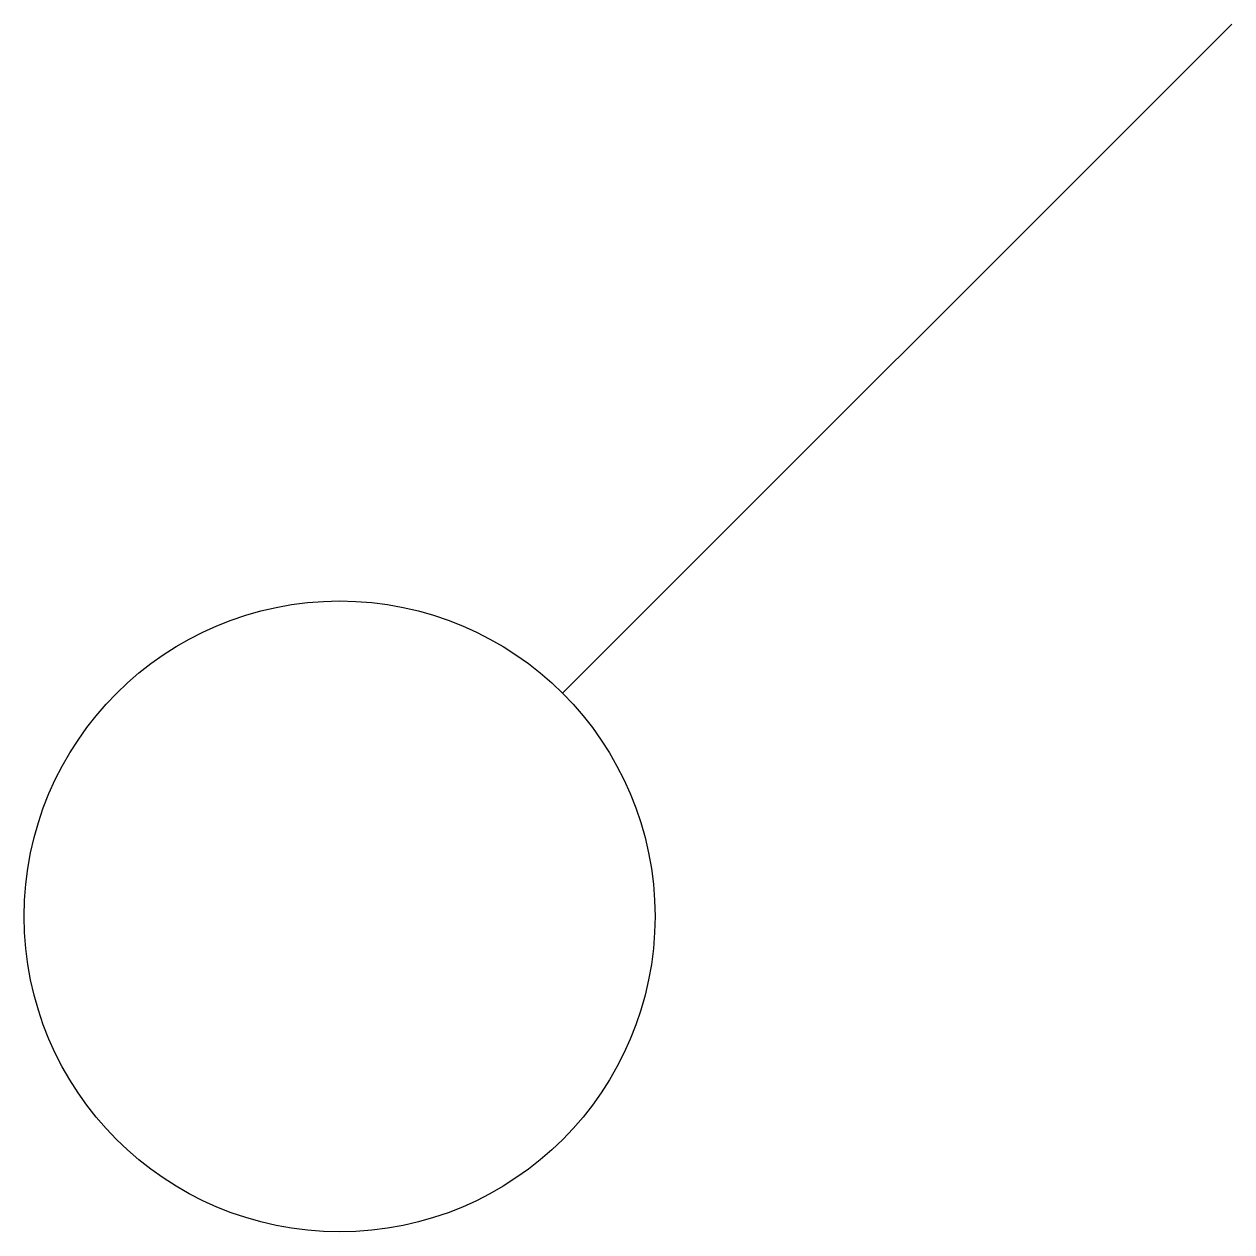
# Model space of a CAD drawing. Extents: x 35 to 54.1, y 505 to 524.1.
import ezdxf

# ---------------------------------------------------------------- set-up
doc = ezdxf.new("R2010")
doc.units = 0
doc.header["$LTSCALE"] = 20
doc.header["$MEASUREMENT"] = 0
doc.layers.get('0').update_dxf_attribs({"linetype": 'CONTINUOUS'})

msp = doc.modelspace()

# ---------------------------------------------------------------- linework, layer by layer
msp.add_line((43.53552, 513.5356), (54.14214, 524.1422))
msp.add_circle((40, 510), 5)

doc.saveas('drawing.dxf')
